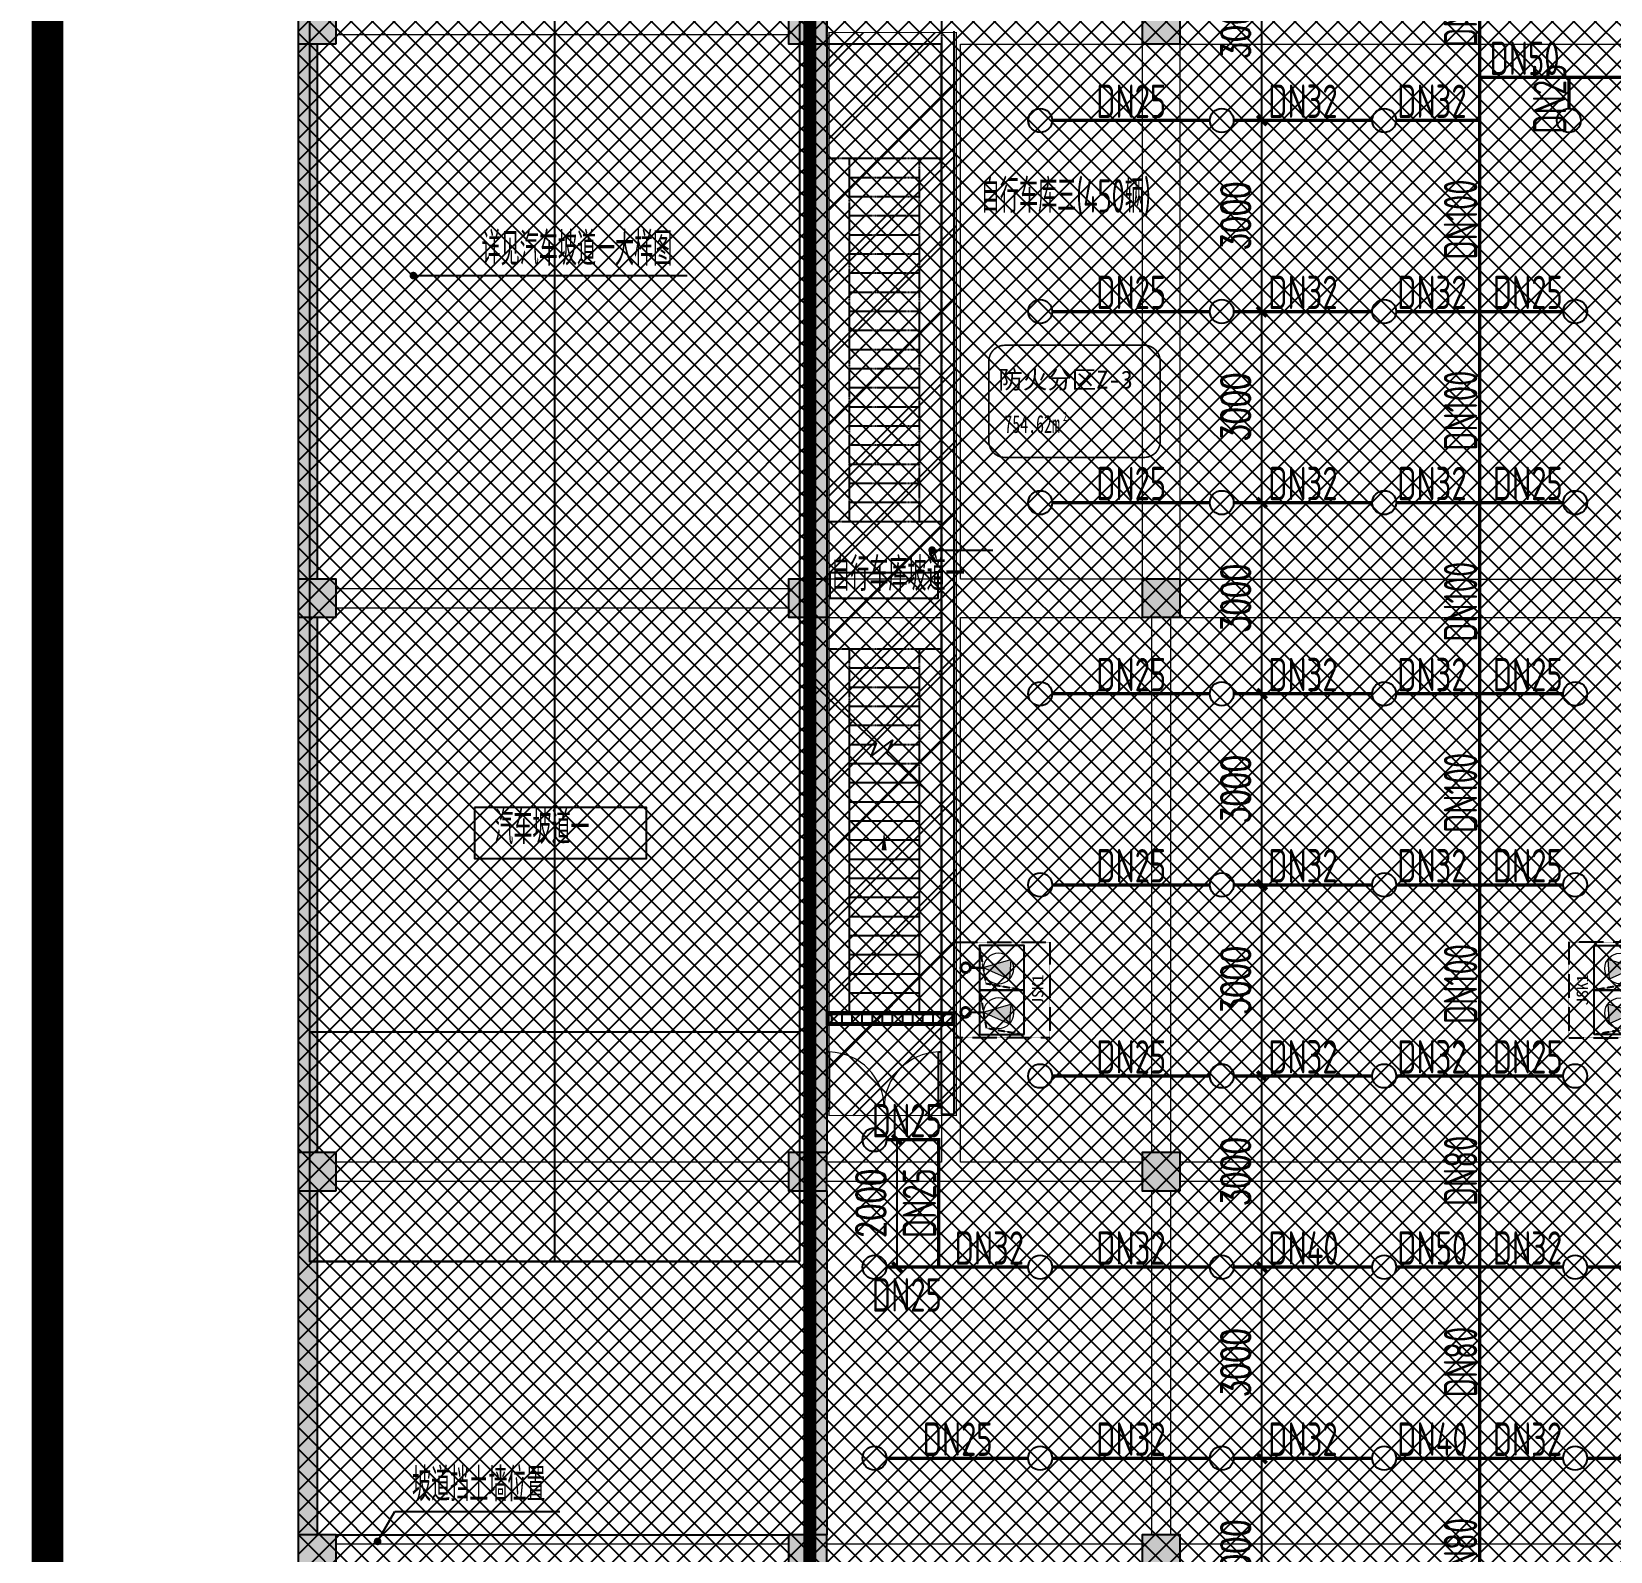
# Model space of a CAD drawing. Extents: x 6824721 to 16538177, y 2478193 to 6665639.
# Drawn here: x 8690830 to 8715617, y 2750739 to 2774596 of the extents above; entities that cross this region are included whole.
import ezdxf

# ---------------------------------------------------------------- set-up
doc = ezdxf.new("R2010")
doc.units = 0
doc.header["$LTSCALE"] = 10
for name, pattern in [('CONTINOUS', [0]), ('DASH', [0.35, 0.25, -0.1]), ('DASHEDX2', [1.5, 1, -0.5]), ('排水', [1.1, 1, -0.1])]:
    doc.linetypes.add(name, pattern=pattern)
for name, color, linetype, lineweight in [('$0$A-PUB_HATCH', 8, 'Continuous', 0), ('GPS-污水', 2, '排水', 40), ('钢梁', 141, 'Continuous', 18)]:
    doc.layers.add(name, color=color, linetype=linetype, lineweight=lineweight)
for name, color, linetype in [('0-wo', 8, 'Continuous'), ('0-绿', 3, 'Continuous'), ('0-蓝', 5, 'Continuous'), ('03小品', 2, 'Continuous'), ('PUB_HATCH', 8, 'Continuous'), ('S-梁-实线', 4, 'CONTINOUS'), ('S-梁-虚线', 4, 'DASH'), ('STAIR', 2, 'Continuous'), ('W-EQUIP_喷头', 7, 'Continuous'), ('W-PIPE-喷淋中', 6, 'Continuous'), ('W-TEXT_喷淋', 7, 'Continuous'), ('W-TWT_DIM', 3, 'Continuous'), ('WALL', 9, 'Continuous'), ('排水', 224, 'DASHEDX2'), ('集水坑', 4, 'Continuous'), ('雨棚投影', 147, 'Continuous')]:
    doc.layers.add(name, color=color, linetype=linetype)
doc.styles.add('8B2_02', font='tssdeng.shx', dxfattribs={"width": 0.7, "bigfont": 'TSSDCHN.shx'})
doc.styles.add('_TCH_DIM_T3', font='SIMPLEX', dxfattribs={"width": 0.705882, "bigfont": 'GBCBIG'})
doc.styles.get("Standard").update_dxf_attribs({"font": 'TSSDENG.shx', "width": 0.7, "bigfont": 'TSSDCHN.shx'})
doc.styles.add('黑体', font='simhei.ttf', dxfattribs={"width": 0.65})
doc.dimstyles.new('_TWT_ARCH&&150', dxfattribs={"dimtxt": 446.25, "dimasz": 150, "dimexe": 375, "dimexo": 450, "dimgap": 189.375, "dimtad": 1, "dimdec": 0, "dimzin": 0, "dimdsep": 46, "dimtxsty": '_TCH_DIM_T3', "dimblk": 'ARCHTICK', "dimcen": 0.09, "dimclrt": 7, "dimazin": 2, "dimtfac": 1, "dimtdec": 0, "dimtix": 1, "dimtmove": 2, "dimatfit": 3, "dimfxl": 0, "dimtolj": 1, "dimtzin": 0, "dimarcsym": 0})

# ---------------------------------------------------------------- blocks, each defined once
blk = doc.blocks.new('坡道')
at = {"layer": 'STAIR', "ltscale": 5}
for p, q in [((-122258, -490122), (-122258, -497822)), ((-118658, -490122), (-118658, -497822)), ((-118658, -493972), (-138268, -493972))]:
    blk.add_line(p, q, dxfattribs=at)
blk.add_lwpolyline([(-118658, -490122), (-138268, -490122), (-138268, -497822), (-118658, -497822)], close=True, dxfattribs=at)
blk = doc.blocks.new('A$C5C451EB0')
at = {"layer": '03小品'}
h = blk.add_hatch(dxfattribs=at)
h.set_pattern_fill('ANSI31', color=8, scale=100, angle=495, style=0)
h.set_pattern_definition([(180, (-767005.92, 3086967.97), (-1e-13, -158.75), [])])
h.paths.add_polyline_path([(-170, -170), (-30, -170), (-30, 1770), (-170, 1770)])
at = {"layer": '03小品', "color": 4}
blk.add_lwpolyline([(0, 367), (0, -200), (-200, -200), (-200, 1800), (0, 1800), (0, 367)], dxfattribs=at)
blk.add_lwpolyline([(-30, 367), (-30, -170), (-170, -170), (-170, 1770), (-30, 1770)], close=True, dxfattribs=at)
at = {"layer": '雨棚投影', "linetype": 'DASH', "lineweight": -3, "ltscale": 2}
blk.add_line((0, 1800), (0, -200), dxfattribs=at)
blk = doc.blocks.new('_FZH')
blk.add_lwpolyline([(-0.5, -0.5), (0.5, -0.5), (0.5, 0.5), (-0.5, 0.5)], close=True)
at = {"layer": 'PUB_HATCH'}
blk.add_solid([(-0.5, -0.5), (0.5, -0.5), (-0.5, 0.5), (0.5, 0.5)], dxfattribs=at)
blk = doc.blocks.new('$DorLib2D$00000002')
for p, q in [((-0.5, 0), (-0.5, 0.4875)), ((-0.475, 0.4875), (-0.5, 0.4875)), ((-0.475, 0), (-0.475, 0.4875)), ((0.475, 0), (0.475, 0.4875)), ((0.475, 0.4875), (0.5, 0.4875)), ((0.5, 0), (0.5, 0.4875)), ((-0.5, 0), (-0.475, 0)), ((0.5, 0), (0.475, 0))]:
    blk.add_line(p, q)
at = {"lineweight": 13}
for centre, start, end in [((-0.4875, 0), 0, 88.53072), ((0.4875, 0), 91.46928, 180)]:
    blk.add_arc(centre, 0.4875, start, end, dxfattribs=at)
blk = doc.blocks.new('$SB01_1')
h = blk.add_hatch(color=256)
h.dxf.hatch_style = 1
h.paths.add_polyline_path([(-0.381, -0.323), (0.5, 0), (-0.381, 0.323)])
h.paths.add_polyline_path([(0, 0), (0.002, 0), (0.002, 0.001), (0, 0.001)], flags=24)
h.paths.add_polyline_path([(0, -0.002), (0.003, -0.002), (0.003, -0.001), (0, -0.001)], flags=24)
h.paths.add_polyline_path([(0, -0.003), (0.003, -0.003), (0.003, -0.002), (0, -0.002)], flags=24)
for p, q in [((0.5, 0), (-0.381, 0.323)), ((-0.381, 0.323), (-0.381, -0.323)), ((0.5, 0), (-0.381, -0.323))]:
    blk.add_line(p, q)
blk.add_circle((0, 0), 0.5)
at = {"flags": 1}
for tag, p in [('UNIT', (0, 0)), ('SPEC', (0, -0.002)), ('WHAT', (0, -0.003))]:
    blk.add_attdef(tag, p, '', height=0.001, dxfattribs=at)
blk = doc.blocks.new('人防集水坑')
at = {"layer": 'GPS-污水', "color": 8, "linetype": '排水', "const_width": 35}
for points in [[(307486, 701151), (307284, 701151)], [(307486, 700451), (307284, 700451)]]:
    blk.add_lwpolyline(points, dxfattribs=at)
at = {"layer": 'GPS-污水', "color": 8, "linetype": '排水'}
for centre in [(307561, 701151), (307561, 700451)]:
    blk.add_circle(centre, 75, dxfattribs=at)
at = {"layer": '集水坑', "color": 8, "linetype": 'DASH', "ltscale": 0.5}
blk.add_lwpolyline([(306241, 700051), (306241, 701551), (307741, 701551), (307741, 700051)], close=True, dxfattribs=at)
at = {"layer": '集水坑', "color": 8, "linetype": 'Continuous', "ltscale": 0.5}
for points in [[(306641, 701501), (306641, 700801), (307341, 700801), (307341, 701501)], [(306641, 700801), (306641, 700101), (307341, 700101), (307341, 700801)]]:
    blk.add_lwpolyline(points, close=True, dxfattribs=at)
at = {"layer": '集水坑', "color": 8, "linetype": 'DASH', "ltscale": 0.5}
for points in [[(307341, 700801), (307237, 701397), (306641, 701501)], [(307347, 700101), (307243, 700697), (306647, 700801)]]:
    blk.add_lwpolyline(points, dxfattribs=at)
at = {"layer": '$0$A-PUB_HATCH', "color": 8, "linetype": '排水', "xscale": -480.0000000000002, "yscale": 480.0000000000002, "zscale": 480.0000000000002, "rotation": 176.2535374729293}
for p in [(307045, 701164, 0), (307045, 700464, 0)]:
    blk.add_blockref('$SB01_1', p, dxfattribs=at)
blk = doc.blocks.new('42pk')
at = {"layer": '排水', "color": 8, "linetype": 'DASH'}
for points in [[(415251, 661315, 0, 0, 0), (415963, 660603, 160, 0, 0), (416387, 660179, 0, 0, 0)], [(415251, 657334, 0, 0, 0), (415963, 658046, 160, 0, 0), (416387, 658470, 0, 0, 0)]]:
    blk.add_lwpolyline(points, format="xyseb", dxfattribs=at)
at = {"layer": '集水坑', "color": 8, "linetype": 'Continuous', "rotation": 179.9999999999999}
blk.add_blockref('人防集水坑', (714582, 1360125), dxfattribs=at)
at = {"layer": '集水坑', "color": 8, "linetype": 'Continuous', "xscale": -1, "rotation": 180}
blk.add_blockref('人防集水坑', (110250, 1360125), dxfattribs=at)
at = {"layer": '0-绿', "color": 8, "linetype": 'DASH', "style": '黑体'}
for p in [(408243, 659080, 0), (416793, 659080, 0)]:
    blk.add_text('JSK1', height=179.2, rotation=90, dxfattribs=at).set_placement(p)
blk = doc.blocks.new('wr 97')
at = {"layer": '0-蓝', "color": 6, "linetype": 'DASH', "ltscale": 3, "const_width": 25}
blk.add_lwpolyline([(-87282, 667969), (-85092, 667969, 0.414214), (-84842, 668219), (-84842, 669479, 0.414214), (-85092, 669729), (-87282, 669729, 0.414214), (-87532, 669479), (-87532, 668219, 0.414214)], format="xyb", close=True, dxfattribs=at)
at = {"layer": '0-绿', "color": 6, "linetype": 'DASH', "style": '黑体'}
blk.add_text('防火分区Z-3', height=281.6, dxfattribs=at).set_placement((-87383, 669049))
at = {"layer": '0-绿', "color": 6, "linetype": 'DASH', "style": '黑体', "width": 0.65}
for s, height, p in [('754.62m', 281.6, (-87289, 668353)), ('2', 141, (-86368, 668541))]:
    blk.add_text(s, height=height, dxfattribs=at).set_placement(p)
blk = doc.blocks.new('jkytk')
h = blk.add_hatch()
h.set_pattern_fill('ANSI31', color=252, scale=500)
h.set_pattern_definition([(45, (8493122.4, 3120586.9), (-561.266, 561.266), [])])
h.paths.add_polyline_path([(8399964, 2783227), (8397964, 2783227), (8397964, 2766227), (8399964, 2766227)])
at = {"color": 1, "const_width": 20}
blk.add_lwpolyline([(8399964, 2783227), (8397964, 2783227), (8397964, 2766227), (8399964, 2766227)], close=True, dxfattribs=at)
at = {"layer": 'WALL', "color": 1, "const_width": 200}
blk.add_lwpolyline([(8417164, 2796727), (8397664, 2796726), (8397664, 2757024, 0.414007), (8401664, 2753027, 0), (8417114, 2753027), (8417114, 2765427), (8411314, 2765427), (8411314, 2783127), (8413214, 2783127), (8413214, 2780577), (8417164, 2780577), (8417164, 2796727)], format="xyb", dxfattribs=at)
blk = doc.blocks.new('LIANGMOBAN')
at = {"layer": 'S-梁-实线', "lineweight": 18}
for p, q in [((1833841, 52028), (1833841, 60428)), ((1835641, 60428), (1835641, 52028)), ((1835641, 52028), (1833841, 52028))]:
    blk.add_line(p, q, dxfattribs=at)
at = {"layer": 'S-梁-虚线', "color": 8, "lineweight": 18}
for p, q in [((1826141, 60578), (1833241, 60578)), ((1833541, 60428), (1833541, 52028)), ((1835941, 60428), (1838791, 60428)), ((1835941, 52028), (1835941, 60428)), ((1838791, 60428), (1838791, 52028)), ((1839391, 52028), (1839391, 60428)), ((1839391, 60428), (1846541, 60428)), ((1833241, 51878), (1826141, 51878)), ((1838791, 52028), (1835941, 52028)), ((1839391, 52028), (1848991, 52028)), ((1826141, 51578), (1833241, 51578)), ((1833541, 51428), (1833541, 43028)), ((1833841, 51428), (1835641, 51428)), ((1833841, 43028), (1833841, 51428)), ((1835641, 51428), (1835641, 42878)), ((1835941, 51428), (1838791, 51428)), ((1835941, 42878), (1835941, 51428)), ((1838941, 51428), (1838941, 43028)), ((1839241, 43028), (1839241, 51428)), ((1839391, 51428), (1848991, 51428)), ((1833241, 42878), (1826141, 42878)), ((1835641, 42878), (1833841, 42878)), ((1838791, 42878), (1835941, 42878)), ((1846591, 42878), (1839391, 42878)), ((1826141, 42578), (1833241, 42578)), ((1833541, 42428), (1833541, 37028)), ((1833841, 42578), (1838791, 42578)), ((1833841, 37028), (1833841, 42428)), ((1838941, 42428), (1838941, 37028)), ((1839241, 37028), (1839241, 42428)), ((1839391, 42578), (1846591, 42578)), ((1833241, 36878), (1826141, 36878)), ((1838791, 36878), (1833841, 36878)), ((1846591, 36878), (1839391, 36878))]:
    blk.add_line(p, q, dxfattribs=at)
blk = doc.blocks.new('_ArchTick')
at = {"color": 0, "linetype": 'ByBlock', "const_width": 0.4}
blk.add_lwpolyline([(-0.5, -0.5), (0.5, 0.5)], dxfattribs=at)
blk = doc.blocks.new('*D405')
at = {"layer": 'Defpoints', "color": 0, "transparency": 16777216}
for p in [(8704064, 2757201), (8704418, 2757201), (8704064, 2755201)]:
    blk.add_point(p, dxfattribs=at)
at = {"layer": 'W-TWT_DIM', "color": 0, "lineweight": -2, "transparency": 16777216}
for p, q in [((8704418, 2755201), (8704418, 2757201)), ((8704514, 2757201), (8704793, 2757201)), ((8704514, 2755201), (8704793, 2755201))]:
    blk.add_line(p, q, dxfattribs=at)
at = {"layer": 'W-TWT_DIM', "color": 0, "lineweight": -2, "transparency": 16777216, "xscale": 150, "yscale": 150, "zscale": 150}
for p, rotation in [((8704418, 2757201), 90), ((8704418, 2755201), 270)]:
    blk.add_blockref('_ArchTick', p, dxfattribs=dict(at, rotation=rotation))
at = {"layer": 'W-TWT_DIM', "color": 7, "transparency": 16777216, "insert": (8704006, 2756201), "char_height": 446.2, "attachment_point": 5, "rotation": 90, "style": '_TCH_DIM_T3'}
blk.add_mtext('\\A1;2000', dxfattribs=at)
blk = doc.blocks.new('*D875')
at = {"layer": 'Defpoints', "color": 0, "transparency": 16777216}
for p in [(8709664, 2752201), (8710145, 2752201), (8709664, 2749201)]:
    blk.add_point(p, dxfattribs=at)
at = {"layer": 'W-TWT_DIM', "color": 0, "lineweight": -2, "transparency": 16777216}
for p, q in [((8710114, 2752201), (8710520, 2752201)), ((8710145, 2749201), (8710145, 2752201)), ((8710114, 2749201), (8710520, 2749201))]:
    blk.add_line(p, q, dxfattribs=at)
at = {"layer": 'W-TWT_DIM', "color": 0, "lineweight": -2, "transparency": 16777216, "xscale": 150, "yscale": 150, "zscale": 150}
for p, rotation in [((8710145, 2752201), 90), ((8710145, 2749201), 270)]:
    blk.add_blockref('_ArchTick', p, dxfattribs=dict(at, rotation=rotation))
at = {"layer": 'W-TWT_DIM', "color": 7, "transparency": 16777216, "insert": (8709733, 2750701), "char_height": 446.2, "attachment_point": 5, "rotation": 90, "style": '_TCH_DIM_T3'}
blk.add_mtext('\\A1;3000', dxfattribs=at)
blk = doc.blocks.new('*D876')
at = {"layer": 'Defpoints', "color": 0, "transparency": 16777216}
for p in [(8709664, 2755201), (8710145, 2755201), (8709664, 2752201)]:
    blk.add_point(p, dxfattribs=at)
at = {"layer": 'W-TWT_DIM', "color": 0, "lineweight": -2, "transparency": 16777216}
for p, q in [((8710114, 2755201), (8710520, 2755201)), ((8710145, 2752201), (8710145, 2755201)), ((8710114, 2752201), (8710520, 2752201))]:
    blk.add_line(p, q, dxfattribs=at)
at = {"layer": 'W-TWT_DIM', "color": 0, "lineweight": -2, "transparency": 16777216, "xscale": 150, "yscale": 150, "zscale": 150}
for p, rotation in [((8710145, 2755201), 90), ((8710145, 2752201), 270)]:
    blk.add_blockref('_ArchTick', p, dxfattribs=dict(at, rotation=rotation))
at = {"layer": 'W-TWT_DIM', "color": 7, "transparency": 16777216, "insert": (8709733, 2753701), "char_height": 446.2, "attachment_point": 5, "rotation": 90, "style": '_TCH_DIM_T3'}
blk.add_mtext('\\A1;3000', dxfattribs=at)
blk = doc.blocks.new('*D877')
at = {"layer": 'Defpoints', "color": 0, "transparency": 16777216}
for p in [(8709664, 2758201), (8710145, 2758201), (8709664, 2755201)]:
    blk.add_point(p, dxfattribs=at)
at = {"layer": 'W-TWT_DIM', "color": 0, "lineweight": -2, "transparency": 16777216}
for p, q in [((8710114, 2758201), (8710520, 2758201)), ((8710145, 2755201), (8710145, 2758201)), ((8710114, 2755201), (8710520, 2755201))]:
    blk.add_line(p, q, dxfattribs=at)
at = {"layer": 'W-TWT_DIM', "color": 0, "lineweight": -2, "transparency": 16777216, "xscale": 150, "yscale": 150, "zscale": 150}
for p, rotation in [((8710145, 2758201), 90), ((8710145, 2755201), 270)]:
    blk.add_blockref('_ArchTick', p, dxfattribs=dict(at, rotation=rotation))
at = {"layer": 'W-TWT_DIM', "color": 7, "transparency": 16777216, "insert": (8709733, 2756701), "char_height": 446.2, "attachment_point": 5, "rotation": 90, "style": '_TCH_DIM_T3'}
blk.add_mtext('\\A1;3000', dxfattribs=at)
blk = doc.blocks.new('*D878')
at = {"layer": 'Defpoints', "color": 0, "transparency": 16777216}
for p in [(8709664, 2761201), (8710145, 2761201), (8709664, 2758201)]:
    blk.add_point(p, dxfattribs=at)
at = {"layer": 'W-TWT_DIM', "color": 0, "lineweight": -2, "transparency": 16777216}
for p, q in [((8710114, 2761201), (8710520, 2761201)), ((8710145, 2758201), (8710145, 2761201)), ((8710114, 2758201), (8710520, 2758201))]:
    blk.add_line(p, q, dxfattribs=at)
at = {"layer": 'W-TWT_DIM', "color": 0, "lineweight": -2, "transparency": 16777216, "xscale": 150, "yscale": 150, "zscale": 150}
for p, rotation in [((8710145, 2761201), 90), ((8710145, 2758201), 270)]:
    blk.add_blockref('_ArchTick', p, dxfattribs=dict(at, rotation=rotation))
at = {"layer": 'W-TWT_DIM', "color": 7, "transparency": 16777216, "insert": (8709733, 2759701), "char_height": 446.2, "attachment_point": 5, "rotation": 90, "style": '_TCH_DIM_T3'}
blk.add_mtext('\\A1;3000', dxfattribs=at)
blk = doc.blocks.new('*D879')
at = {"layer": 'Defpoints', "color": 0, "transparency": 16777216}
for p in [(8709664, 2764201), (8710145, 2764201), (8709664, 2761201)]:
    blk.add_point(p, dxfattribs=at)
at = {"layer": 'W-TWT_DIM', "color": 0, "lineweight": -2, "transparency": 16777216}
for p, q in [((8710114, 2764201), (8710520, 2764201)), ((8710145, 2761201), (8710145, 2764201)), ((8710114, 2761201), (8710520, 2761201))]:
    blk.add_line(p, q, dxfattribs=at)
at = {"layer": 'W-TWT_DIM', "color": 0, "lineweight": -2, "transparency": 16777216, "xscale": 150, "yscale": 150, "zscale": 150}
for p, rotation in [((8710145, 2764201), 90), ((8710145, 2761201), 270)]:
    blk.add_blockref('_ArchTick', p, dxfattribs=dict(at, rotation=rotation))
at = {"layer": 'W-TWT_DIM', "color": 7, "transparency": 16777216, "insert": (8709733, 2762701), "char_height": 446.2, "attachment_point": 5, "rotation": 90, "style": '_TCH_DIM_T3'}
blk.add_mtext('\\A1;3000', dxfattribs=at)
blk = doc.blocks.new('*D880')
at = {"layer": 'Defpoints', "color": 0, "transparency": 16777216}
for p in [(8709664, 2767201), (8710145, 2767201), (8709664, 2764201)]:
    blk.add_point(p, dxfattribs=at)
at = {"layer": 'W-TWT_DIM', "color": 0, "lineweight": -2, "transparency": 16777216}
for p, q in [((8710114, 2767201), (8710520, 2767201)), ((8710145, 2764201), (8710145, 2767201)), ((8710114, 2764201), (8710520, 2764201))]:
    blk.add_line(p, q, dxfattribs=at)
at = {"layer": 'W-TWT_DIM', "color": 0, "lineweight": -2, "transparency": 16777216, "xscale": 150, "yscale": 150, "zscale": 150}
for p, rotation in [((8710145, 2767201), 90), ((8710145, 2764201), 270)]:
    blk.add_blockref('_ArchTick', p, dxfattribs=dict(at, rotation=rotation))
at = {"layer": 'W-TWT_DIM', "color": 7, "transparency": 16777216, "insert": (8709733, 2765701), "char_height": 446.2, "attachment_point": 5, "rotation": 90, "style": '_TCH_DIM_T3'}
blk.add_mtext('\\A1;3000', dxfattribs=at)
blk = doc.blocks.new('*D881')
at = {"layer": 'Defpoints', "color": 0, "transparency": 16777216}
for p in [(8709664, 2770201), (8710145, 2770201), (8709664, 2767201)]:
    blk.add_point(p, dxfattribs=at)
at = {"layer": 'W-TWT_DIM', "color": 0, "lineweight": -2, "transparency": 16777216}
for p, q in [((8710114, 2770201), (8710520, 2770201)), ((8710145, 2767201), (8710145, 2770201)), ((8710114, 2767201), (8710520, 2767201))]:
    blk.add_line(p, q, dxfattribs=at)
at = {"layer": 'W-TWT_DIM', "color": 0, "lineweight": -2, "transparency": 16777216, "xscale": 150, "yscale": 150, "zscale": 150}
for p, rotation in [((8710145, 2770201), 90), ((8710145, 2767201), 270)]:
    blk.add_blockref('_ArchTick', p, dxfattribs=dict(at, rotation=rotation))
at = {"layer": 'W-TWT_DIM', "color": 7, "transparency": 16777216, "insert": (8709733, 2768701), "char_height": 446.2, "attachment_point": 5, "rotation": 90, "style": '_TCH_DIM_T3'}
blk.add_mtext('\\A1;3000', dxfattribs=at)
blk = doc.blocks.new('*D882')
at = {"layer": 'Defpoints', "color": 0, "transparency": 16777216}
for p in [(8709664, 2773201), (8710145, 2773201), (8709664, 2770201)]:
    blk.add_point(p, dxfattribs=at)
at = {"layer": 'W-TWT_DIM', "color": 0, "lineweight": -2, "transparency": 16777216}
for p, q in [((8710114, 2773201), (8710520, 2773201)), ((8710145, 2770201), (8710145, 2773201)), ((8710114, 2770201), (8710520, 2770201))]:
    blk.add_line(p, q, dxfattribs=at)
at = {"layer": 'W-TWT_DIM', "color": 0, "lineweight": -2, "transparency": 16777216, "xscale": 150, "yscale": 150, "zscale": 150}
for p, rotation in [((8710145, 2773201), 90), ((8710145, 2770201), 270)]:
    blk.add_blockref('_ArchTick', p, dxfattribs=dict(at, rotation=rotation))
at = {"layer": 'W-TWT_DIM', "color": 7, "transparency": 16777216, "insert": (8709733, 2771701), "char_height": 446.2, "attachment_point": 5, "rotation": 90, "style": '_TCH_DIM_T3'}
blk.add_mtext('\\A1;3000', dxfattribs=at)
blk = doc.blocks.new('*D883')
at = {"layer": 'Defpoints', "color": 0, "transparency": 16777216}
for p in [(8709664, 2776201), (8710145, 2776201), (8709664, 2773201)]:
    blk.add_point(p, dxfattribs=at)
at = {"layer": 'W-TWT_DIM', "color": 0, "lineweight": -2, "transparency": 16777216}
for p, q in [((8710114, 2776201), (8710520, 2776201)), ((8710145, 2773201), (8710145, 2776201)), ((8710114, 2773201), (8710520, 2773201))]:
    blk.add_line(p, q, dxfattribs=at)
at = {"layer": 'W-TWT_DIM', "color": 0, "lineweight": -2, "transparency": 16777216, "xscale": 150, "yscale": 150, "zscale": 150}
for p, rotation in [((8710145, 2776201), 90), ((8710145, 2773201), 270)]:
    blk.add_blockref('_ArchTick', p, dxfattribs=dict(at, rotation=rotation))
at = {"layer": 'W-TWT_DIM', "color": 7, "transparency": 16777216, "insert": (8709733, 2774701), "char_height": 446.2, "attachment_point": 5, "rotation": 90, "style": '_TCH_DIM_T3'}
blk.add_mtext('\\A1;3000', dxfattribs=at)
blk = doc.blocks.new('$TwtSys$00000125')
blk.add_circle((0, 0, 0), 1)

msp = doc.modelspace()

# ---------------------------------------------------------------- hatches: boundary and pattern name
h = msp.add_hatch()
h.set_pattern_fill('ANSI37', color=8, scale=150)
h.set_pattern_definition([(45, (8303016.86, 2710265.2), (-168.3798, 168.3798), []), (135, (8303016.86, 2710265.2), (-168.3798, -168.3798), [])])
h.paths.add_polyline_path([(8824414.1, 2949451.5), (8824414.1, 2935151.5), (8842714.1, 2935151.5), (8842714.1, 2879526.5), (8827964.1, 2879526.5), (8827964.1, 2881476.5), (8830839.1, 2881476.5), (8830939.1, 2886876.5), (8804334.6, 2886876.5), (8804142.3, 2820149.7), (8833564.1, 2820152.3), (8833564.1, 2817714.5), (8841204.8, 2810768), (8839163.9, 2808501.4), (8843102.6, 2804955), (8820829.2, 2780217.9), (8820829.2, 2770055.4), (8785124.6, 2730401.5), (8708264.1, 2730401.5), (8708264.1, 2736351.5), (8695014.1, 2750701.5), (8695014.1, 2775001.5), (8703014.1, 2775002.8), (8703014.1, 2949451.5), (8712039.3, 2949451.5)])
at = {"layer": '0-wo'}
for points in [[(8695014.1, 2766001.5), (8695314.1, 2766001.5), (8695314.1, 2774401.5), (8695014.1, 2774401.5)], [(8703014.1, 2766001.5), (8703314.1, 2766001.5), (8703314.1, 2774401.5), (8703014.1, 2774401.5)], [(8695014.1, 2757001.5), (8695314.1, 2757001.5), (8695314.1, 2765401.5), (8695014.1, 2765401.5)], [(8703314.1, 2765401.5), (8703014.1, 2765401.5), (8703014.1, 2757701.5), (8703314.1, 2757701.5)], [(8703014.1, 2757001.5), (8703314.1, 2757001.5), (8703314.1, 2757701.5), (8703014.1, 2757701.5)], [(8695014.1, 2751001.5), (8695314.1, 2751001.5), (8695314.1, 2756401.5), (8695014.1, 2756401.5)], [(8703014.1, 2751001.5), (8703314.1, 2751001.5), (8703314.1, 2756401.5), (8703014.1, 2756401.5)]]:
    msp.add_hatch(color=8, dxfattribs=at).paths.add_polyline_path(points)
at = {"layer": 'W-PIPE-喷淋中'}
for points in [[(8705069.1, 2757201.5), (8705069.1, 2757227.7), (8705095.3, 2757227.7)], [(8705069.1, 2757201.5), (8705095.3, 2757201.5), (8705095.3, 2757227.7)]]:
    msp.add_hatch(color=256, dxfattribs=at).paths.add_polyline_path(points)

# ---------------------------------------------------------------- linework, layer by layer
at = {"layer": '0-wo', "color": 8, "linetype": 'DASH', "lineweight": -3, "ltscale": 2}
for p, q in [((8703314.1, 2788001.5), (8703314.1, 2764154.2)), ((8705114.1, 2788001.5), (8705114.1, 2762465.2)), ((8705114.1, 2772601.5), (8703314.1, 2772601.5)), ((8703664.1, 2772601.5), (8703664.1, 2766901.5)), ((8704764.1, 2772601.5), (8704764.1, 2766901.5)), ((8704764.1, 2772301.5), (8703664.1, 2772301.5)), ((8704764.1, 2772001.5), (8703664.1, 2772001.5)), ((8704764.1, 2771701.5), (8703664.1, 2771701.5)), ((8704764.1, 2771401.5), (8703664.1, 2771401.5)), ((8704764.1, 2771101.5), (8703664.1, 2771101.5)), ((8704764.1, 2770801.5), (8703664.1, 2770801.5)), ((8704764.1, 2770501.5), (8703664.1, 2770501.5)), ((8704764.1, 2770201.5), (8703664.1, 2770201.5)), ((8704764.1, 2769901.5), (8703664.1, 2769901.5)), ((8704764.1, 2769601.5), (8703664.1, 2769601.5)), ((8704764.1, 2769301.5), (8703664.1, 2769301.5)), ((8704764.1, 2769001.5), (8703664.1, 2769001.5)), ((8704764.1, 2768701.5), (8703664.1, 2768701.5)), ((8704764.1, 2768401.5), (8703664.1, 2768401.5)), ((8704764.1, 2768101.5), (8703664.1, 2768101.5)), ((8704764.1, 2767801.5), (8703664.1, 2767801.5)), ((8704764.1, 2767501.5), (8703664.1, 2767501.5)), ((8704764.1, 2767201.5), (8703664.1, 2767201.5)), ((8705114.1, 2766901.5), (8703314.1, 2766901.5)), ((8705114.1, 2764901.5), (8703314.1, 2764901.5)), ((8703664.1, 2764901.5), (8703664.1, 2763825.8)), ((8704764.1, 2764901.5), (8704764.1, 2762801.5)), ((8704764.1, 2764601.5), (8703664.1, 2764601.5)), ((8704764.1, 2764301.5), (8703664.1, 2764301.5)), ((8704764.1, 2764001.5), (8703664.1, 2764001.5)), ((8704764.1, 2763701.5), (8703796.6, 2763701.5)), ((8704764.1, 2763401.5), (8704312.9, 2763401.5)), ((8704764.1, 2763101.5), (8704436, 2763101.5))]:
    msp.add_line(p, q, dxfattribs=at)
at = {"layer": '0-wo', "color": 8}
for p, q in [((8705314.1, 2757601.5), (8705314.1, 2774601.5)), ((8695014.1, 2774401.5), (8695014.1, 2766001.5)), ((8695314.1, 2774401.5), (8695314.1, 2766001.5)), ((8703014.1, 2774401.5), (8703014.1, 2766001.5)), ((8703314.1, 2774401.5), (8705114.1, 2774401.5)), ((8703314.1, 2774401.5), (8703314.1, 2766001.5)), ((8705114.1, 2757801.5), (8705114.1, 2774401.5)), ((8696823.6, 2770765.9), (8697778.4, 2770765.9)), ((8696823.6, 2770765.9), (8697778.4, 2770765.9)), ((8696823.6, 2770765.9), (8697778.4, 2770765.9)), ((8696823.6, 2770765.9), (8697778.4, 2770765.9)), ((8697778.4, 2770765.9), (8701123.9, 2770765.9)), ((8704967.6, 2766456.4), (8705922.4, 2766456.4)), ((8704967.6, 2766456.4), (8705922.4, 2766456.4)), ((8695014.1, 2765401.5), (8695014.1, 2757001.5)), ((8695314.1, 2765401.5), (8695314.1, 2757001.5)), ((8703014.1, 2765401.5), (8703014.1, 2757701.5)), ((8703314.1, 2765401.5), (8703314.1, 2757701.5)), ((8703314.1, 2764154.2), (8703314.1, 2759201.5)), ((8703664.1, 2763825.8), (8703664.1, 2759201.5)), ((8703796.6, 2763701.5), (8703664.1, 2763701.5)), ((8704081.7, 2763401.5), (8703664.1, 2763401.5)), ((8704436, 2763101.5), (8703664.1, 2763101.5)), ((8704764.1, 2762801.5), (8703664.1, 2762801.5)), ((8704764.1, 2762801.5), (8704764.1, 2759201.5)), ((8704764.1, 2762501.5), (8703664.1, 2762501.5)), ((8705114.1, 2762465.2), (8705114.1, 2759201.5)), ((8704764.1, 2762201.5), (8703664.1, 2762201.5)), ((8704764.1, 2761901.5), (8703664.1, 2761901.5)), ((8704764.1, 2761601.5), (8703664.1, 2761601.5)), ((8704764.1, 2761301.5), (8703664.1, 2761301.5)), ((8704764.1, 2761001.5), (8703664.1, 2761001.5)), ((8704764.1, 2760701.5), (8703664.1, 2760701.5)), ((8704764.1, 2760401.5), (8703664.1, 2760401.5)), ((8704764.1, 2760101.5), (8703664.1, 2760101.5)), ((8704764.1, 2759801.5), (8703664.1, 2759801.5)), ((8704764.1, 2759501.5), (8703664.1, 2759501.5)), ((8705114.1, 2759201.5), (8703314.1, 2759201.5)), ((8703314.1, 2757601.5), (8703314.1, 2757801.5)), ((8705114.1, 2757801.5), (8705114.1, 2757601.5)), ((8703014.1, 2757701.5), (8703014.1, 2757001.5)), ((8703314.1, 2757701.5), (8703314.1, 2757001.5)), ((8705114.1, 2757601.5), (8705314.1, 2757601.5)), ((8695014.1, 2756401.5), (8695014.1, 2751001.5)), ((8695314.1, 2756401.5), (8695314.1, 2751001.5)), ((8703014.1, 2756401.5), (8703014.1, 2751001.5)), ((8703314.1, 2756401.5), (8703314.1, 2751001.5)), ((8696262.8, 2750895.6), (8696533, 2751367.8)), ((8696533, 2751367.8), (8699123.7, 2751367.8))]:
    msp.add_line(p, q, dxfattribs=at)
at = {"layer": '0-wo', "color": 8, "const_width": 500, "flags": 128}
msp.add_lwpolyline([(8691080.4, 2969119.7), (8705176, 2967745.3), (8719304.3, 2966762.9), (8733454.4, 2966173.1), (8747615.4, 2965976.5), (8823194.8, 2965976.5), (8898774.1, 2965976.5), (8906244.1, 2965790.4), (8913695.6, 2965232.5), (8921110, 2964304.2), (8928469, 2963007.8), (8935754.4, 2961346.6), (8942947.9, 2959324.6), (8950031.8, 2956946.9), (8956988.6, 2954219.3), (8963800.8, 2951148.7), (8970451.7, 2947742.7), (8976924.7, 2944009.6), (8983203.8, 2939958.9), (8911619.7, 2861304.6), (8840035.6, 2782650.4), (8768451.5, 2703996.1), (8691080.4, 2726323), (8691080.4, 2847721.3)], close=True, dxfattribs=at)
at = {"layer": '0-wo', "color": 8, "const_width": 60}
for points in [[(8696793.6, 2770765.9, 1), (8696853.6, 2770765.9, 1)], [(8696793.6, 2770765.9, 1), (8696853.6, 2770765.9, 1)], [(8696793.6, 2770765.9, 1), (8696853.6, 2770765.9, 1)], [(8696793.6, 2770765.9, 1), (8696853.6, 2770765.9, 1)], [(8704937.6, 2766456.4, 1), (8704997.6, 2766456.4, 1)], [(8704937.6, 2766456.4, 1), (8704997.6, 2766456.4, 1)], [(8704937.6, 2766456.4, 1), (8704997.6, 2766456.4, 1)], [(8704937.6, 2766456.4, 1), (8704997.6, 2766456.4, 1)], [(8696247.9, 2750869.6, 1), (8696277.7, 2750921.7, 1)]]:
    msp.add_lwpolyline(points, format="xyb", close=True, dxfattribs=at)
at = {"layer": '0-wo', "color": 8}
for points in [[(8703364.1, 2766101.5), (8703364.1, 2765701.5), (8705064.1, 2765701.5), (8705064.1, 2766101.5), (8703364.1, 2766101.5)], [(8702964.6, 2764482.2), (8704091.6, 2763424.7), (8704003.6, 2763219.2), (8704345, 2763474.8), (8704255.7, 2763270.7), (8705382.7, 2762213.2)], [(8697785.9, 2762414.3), (8697785.9, 2761614.3), (8700485.9, 2761614.3), (8700485.9, 2762414.3), (8697785.9, 2762414.3)]]:
    msp.add_lwpolyline(points, dxfattribs=at)
msp.add_lwpolyline([(8704214.1, 2759201.5, 0, 0, 0), (8704214.1, 2762043.2, 0, 80, 0), (8704214.1, 2761743.2, 0, 0, 0)], format="xyseb", dxfattribs=at)
at = {"layer": '0-wo', "color": 8, "linetype": 'DASH'}
msp.add_lwpolyline([(8695614.1, 2751001.5), (8702714.1, 2751001.5)], dxfattribs=at)
at = {"layer": 'W-PIPE-喷淋中', "ltscale": 1.5, "const_width": 52.5}
for points in [[(8713564.1, 2776201.5), (8713564.1, 2773876.5)], [(8713564.1, 2773876.5), (8713564.1, 2773201.5)], [(8714964.1, 2773876.5), (8713564.1, 2773876.5)], [(8719164.1, 2773876.5), (8714964.1, 2773876.5)], [(8714964.1, 2773389), (8714964.1, 2773876.5)], [(8709326.6, 2773201.5), (8706851.6, 2773201.5)], [(8711876.6, 2773201.5), (8709701.6, 2773201.5)], [(8713564.1, 2773201.5), (8712251.6, 2773201.5)], [(8713564.1, 2773201.5), (8713564.1, 2770201.5)], [(8709326.6, 2770201.5), (8706851.6, 2770201.5)], [(8711876.6, 2770201.5), (8709701.6, 2770201.5)], [(8713564.1, 2770201.5), (8712251.6, 2770201.5)], [(8714876.6, 2770201.5), (8713564.1, 2770201.5)], [(8713564.1, 2770201.5), (8713564.1, 2767201.5)], [(8709326.6, 2767201.5), (8706851.6, 2767201.5)], [(8711876.6, 2767201.5), (8709701.6, 2767201.5)], [(8713564.1, 2767201.5), (8712251.6, 2767201.5)], [(8714876.6, 2767201.5), (8713564.1, 2767201.5)], [(8713564.1, 2767201.5), (8713564.1, 2764201.5)], [(8709326.6, 2764201.5), (8706851.6, 2764201.5)], [(8711876.6, 2764201.5), (8709701.6, 2764201.5)], [(8713564.1, 2764201.5), (8712251.6, 2764201.5)], [(8714876.6, 2764201.5), (8713564.1, 2764201.5)], [(8713564.1, 2764201.5), (8713564.1, 2761201.5)], [(8709326.6, 2761201.5), (8706851.6, 2761201.5)], [(8711876.6, 2761201.5), (8709701.6, 2761201.5)], [(8713564.1, 2761201.5), (8712251.6, 2761201.5)], [(8714876.6, 2761201.5), (8713564.1, 2761201.5)], [(8713564.1, 2761201.5), (8713564.1, 2758201.5)], [(8709326.6, 2758201.5), (8706851.6, 2758201.5)], [(8711876.6, 2758201.5), (8709701.6, 2758201.5)], [(8713564.1, 2758201.5), (8712251.6, 2758201.5)], [(8714876.6, 2758201.5), (8713564.1, 2758201.5)], [(8713564.1, 2758201.5), (8713564.1, 2755201.5)], [(8704251.6, 2757201.5), (8705069.1, 2757201.5)], [(8705069.1, 2757201.5), (8705069.1, 2755201.5)], [(8705069.1, 2755201.5), (8704251.6, 2755201.5)], [(8706476.6, 2755201.5), (8705069.1, 2755201.5)], [(8709326.6, 2755201.5), (8706851.6, 2755201.5)], [(8711876.6, 2755201.5), (8709701.6, 2755201.5)], [(8712251.6, 2755201.5), (8713564.1, 2755201.5)], [(8713564.1, 2755201.5), (8714876.6, 2755201.5)], [(8713564.1, 2755201.5), (8713564.1, 2752201.5)], [(8715251.6, 2755201.5), (8717876.6, 2755201.5)], [(8706476.6, 2752201.5), (8704251.6, 2752201.5)], [(8709326.6, 2752201.5), (8706851.6, 2752201.5)], [(8711876.6, 2752201.5), (8709701.6, 2752201.5)], [(8712251.6, 2752201.5), (8713564.1, 2752201.5)], [(8713564.1, 2752201.5), (8714876.6, 2752201.5)], [(8713564.1, 2752201.5), (8713564.1, 2749201.5)], [(8715251.6, 2752201.5), (8717876.6, 2752201.5)]]:
    msp.add_lwpolyline(points, dxfattribs=at)

# ---------------------------------------------------------------- block references
msp.add_blockref('jkytk', (305383.7, -8645.8))
at = {"layer": '0-wo'}
for name, p in [('42pk', (8298472.7, 2100226.9)), ('wr 97', (8793390.7, 2099942.9))]:
    msp.add_blockref(name, p, dxfattribs=at)
at = {"layer": '0-wo', "color": 8}
for name, p, rotation in [('坡道', (9193014.5, 2636633.9), 270), ('A$C5C451EB0', (8705114.1, 2759201.5), 90)]:
    msp.add_blockref(name, p, dxfattribs=dict(at, rotation=rotation))
at = {"layer": '0-wo', "color": 8, "xscale": 600, "yscale": 600, "zscale": 600, "rotation": 90}
for p in [(8695314.1, 2774701.5), (8703014.1, 2774701.5), (8708564.1, 2774701.5), (8695314.1, 2765701.5), (8703014.1, 2765701.5), (8708564.1, 2765701.5), (8695314.1, 2756701.5), (8703014.1, 2756701.5), (8708564.1, 2756701.5), (8695314.1, 2750701.5), (8703014.1, 2750701.5), (8708564.1, 2750701.5)]:
    msp.add_blockref('_FZH', p, dxfattribs=at)
at = {"layer": '0-wo', "color": 8, "xscale": 1800, "yscale": 1800, "zscale": 200}
msp.add_blockref('$DorLib2D$00000002', (8704214.1, 2757701.5), dxfattribs=at)
at = {"layer": 'W-EQUIP_喷头', "xscale": 187.5, "yscale": 187.5, "zscale": 187.5}
for p in [(8706664.1, 2773201.5), (8709514.1, 2773201.5), (8712064.1, 2773201.5), (8714964.1, 2773201.5), (8706664.1, 2770201.5), (8709514.1, 2770201.5), (8712064.1, 2770201.5), (8715064.1, 2770201.5), (8706664.1, 2767201.5), (8709514.1, 2767201.5), (8712064.1, 2767201.5), (8715064.1, 2767201.5), (8706664.1, 2764201.5), (8709514.1, 2764201.5), (8712064.1, 2764201.5), (8715064.1, 2764201.5), (8706664.1, 2761201.5), (8709514.1, 2761201.5), (8712064.1, 2761201.5), (8715064.1, 2761201.5), (8706664.1, 2758201.5), (8709514.1, 2758201.5), (8712064.1, 2758201.5), (8715064.1, 2758201.5), (8704064.1, 2757201.5), (8704064.1, 2755201.5), (8706664.1, 2755201.5), (8709514.1, 2755201.5), (8712064.1, 2755201.5), (8715064.1, 2755201.5), (8704064.1, 2752201.5), (8706664.1, 2752201.5), (8709514.1, 2752201.5), (8712064.1, 2752201.5), (8715064.1, 2752201.5)]:
    msp.add_blockref('$TwtSys$00000125', p, dxfattribs=at)
at = {"layer": '钢梁', "color": 6}
msp.add_blockref('LIANGMOBAN', (6869472.7, 2713973), dxfattribs=at)

# ---------------------------------------------------------------- texts
at = {"layer": '0-wo', "color": 6, "style": '8B2_02', "width": 0.6}
for s, p in [('自行车库三(450辆)', (8705733.4, 2771754.1)), ('自行车库坡道一', (8703383.9, 2765815)), ('`', (8704896.1, 2765815)), ('汽车坡道一', (8698094.4, 2761841.3))]:
    msp.add_text(s, height=525, dxfattribs=at).set_placement(p)
at = {"layer": '0-wo', "color": 8, "style": '8B2_02', "width": 0.6}
for s, p in [('详见汽车坡道一大样图', (8697895.8, 2770923.4)), ('坡道挡土墙位置', (8696803.4, 2751525.3))]:
    msp.add_text(s, height=525, dxfattribs=at).set_placement(p)
at = {"layer": 'W-TEXT_喷淋', "style": '8B2_02', "width": 0.7}
for s, p in [('DN100', (8713526.6, 2774353.4)), ('DN25', (8714926.6, 2772994.8)), ('DN100', (8713526.6, 2771015.9)), ('DN100', (8713526.6, 2768015.9)), ('DN100', (8713526.6, 2765015.9)), ('DN100', (8713526.6, 2762015.9)), ('DN100', (8713526.6, 2759015.9)), ('DN80', (8713526.6, 2756157.3)), ('DN25', (8705031.6, 2755657.3)), ('DN80', (8713526.6, 2753157.3)), ('DN80', (8713526.6, 2750157.3))]:
    msp.add_text(s, height=525, rotation=90, dxfattribs=at).set_placement(p)
for s, p in [('DN50', (8713719.9, 2773914)), ('DN25', (8707544.9, 2773239)), ('DN32', (8710244.9, 2773239)), ('DN32', (8712269.9, 2773239)), ('DN25', (8707544.9, 2770239)), ('DN32', (8710244.9, 2770239)), ('DN32', (8712269.9, 2770239)), ('DN25', (8713769.9, 2770239)), ('DN25', (8707544.9, 2767239)), ('DN32', (8710244.9, 2767239)), ('DN32', (8712269.9, 2767239)), ('DN25', (8713769.9, 2767239)), ('DN25', (8707544.9, 2764239)), ('DN32', (8710244.9, 2764239)), ('DN32', (8712269.9, 2764239)), ('DN25', (8713769.9, 2764239)), ('DN25', (8707544.9, 2761239)), ('DN32', (8710244.9, 2761239)), ('DN32', (8712269.9, 2761239)), ('DN25', (8713769.9, 2761239)), ('DN25', (8707544.9, 2758239)), ('DN32', (8710244.9, 2758239)), ('DN32', (8712269.9, 2758239)), ('DN25', (8713769.9, 2758239)), ('DN25', (8704022.4, 2757239)), ('DN32', (8705322.4, 2755239)), ('DN32', (8707544.9, 2755239)), ('DN40', (8710244.9, 2755239)), ('DN50', (8712269.9, 2755239)), ('DN32', (8713769.9, 2755239)), ('DN25', (8704022.4, 2754502.3)), ('DN25', (8704819.9, 2752239)), ('DN32', (8707544.9, 2752239)), ('DN32', (8710244.9, 2752239)), ('DN40', (8712269.9, 2752239)), ('DN32', (8713769.9, 2752239))]:
    msp.add_text(s, height=525, dxfattribs=at).set_placement(p)

# ---------------------------------------------------------------- dimensions: what is measured, and where the dimension line sits
at = {"layer": 'W-TWT_DIM'}
for p1, p2, distance, picture, middle in [((8709664.1, 2773201.5), (8709664.1, 2776201.5), -481.1, '*D883', (8709732.7, 2774701.5)), ((8709664.1, 2770201.5), (8709664.1, 2773201.5), -481.1, '*D882', (8709732.7, 2771701.5)), ((8709664.1, 2767201.5), (8709664.1, 2770201.5), -481.1, '*D881', (8709732.7, 2768701.5)), ((8709664.1, 2764201.5), (8709664.1, 2767201.5), -481.1, '*D880', (8709732.7, 2765701.5)), ((8709664.1, 2761201.5), (8709664.1, 2764201.5), -481.1, '*D879', (8709732.7, 2762701.5)), ((8709664.1, 2758201.5), (8709664.1, 2761201.5), -481.1, '*D878', (8709732.7, 2759701.5)), ((8709664.1, 2755201.5), (8709664.1, 2758201.5), -481.1, '*D877', (8709732.7, 2756701.5)), ((8704064.1, 2755201.5), (8704064.1, 2757201.5), -354.3, '*D405', (8704005.9, 2756201.5)), ((8709664.1, 2752201.5), (8709664.1, 2755201.5), -481.1, '*D876', (8709732.7, 2753701.5)), ((8709664.1, 2749201.5), (8709664.1, 2752201.5), -481.1, '*D875', (8709732.7, 2750701.5))]:
    dim = msp.add_aligned_dim(p1=p1, p2=p2, distance=distance, dimstyle='_TWT_ARCH&&150', dxfattribs=at)
    dim.commit()
    dim.dimension.update_dxf_attribs({"geometry": picture, "text_midpoint": middle})

doc.saveas('drawing.dxf')
